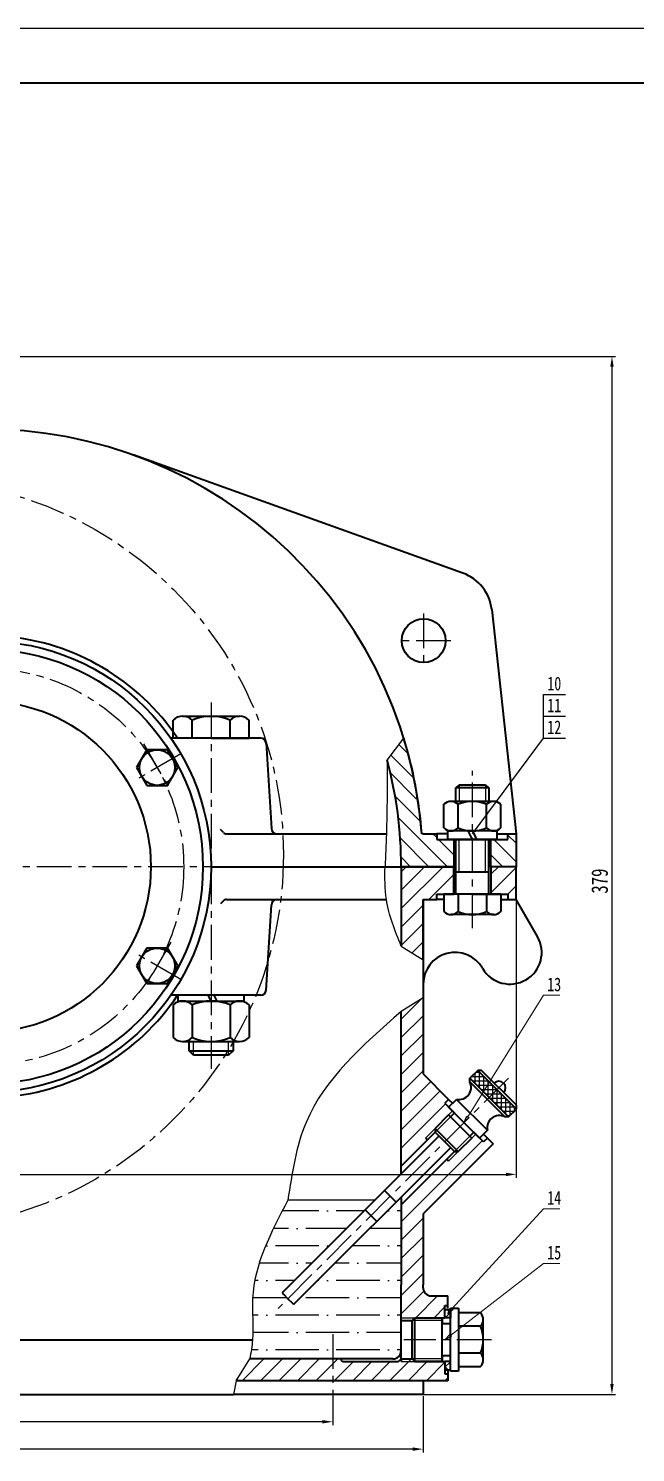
# Paper-space layout 'SW_Model_1' of a CAD drawing. Header units: millimetres. Extents: x -15 to 826, y 0 to 594.
# Drawn here: x 341.5 to 452.3, y 333.7 to 594 of the extents above; entities that cross this region are included whole.
import ezdxf

# ---------------------------------------------------------------- set-up
doc = ezdxf.new("R2010")
doc.units = ezdxf.units.MM
doc.linetypes.add('CENTER', pattern=[10.16, 6.35, -1.27, 1.27, -1.27])
for name, color, linetype in [('中心线', 1, 'CENTER'), ('剖面线', 5, 'Continuous'), ('尺寸', 179, 'Continuous'), ('文字', 179, 'Continuous'), ('标注', 179, 'Continuous'), ('细实线', 179, 'Continuous')]:
    doc.layers.add(name, color=color, linetype=linetype)
doc.layers.add('粗实线', color=179, linetype='Continuous', lineweight=35)
doc.styles.add('SLDTEXTSTYLE6', font='TXT', dxfattribs={"width": 0.75})
doc.dimstyles.new('SLDDIMSTYLE0', dxfattribs={"dimtxt": 3, "dimasz": 4.08, "dimexe": 0, "dimexo": 0.0625, "dimgap": 0.75, "dimtad": 2, "dimdec": 0, "dimlfac": 2, "dimrnd": 1e-09, "dimzin": 12, "dimdsep": 46, "dimtxsty": 'SLDTEXTSTYLE6', "dimblk1": 'NONE', "dimblk2": 'NONE', "dimsah": 1, "dimcen": 0.09, "dimadec": 0, "dimazin": 3, "dimtfac": 1, "dimtdec": 3, "dimtofl": 0, "dimtmove": 0, "dimatfit": 3, "dimldrblk": 'NONE', "dimfxl": 0, "dimfrac": 2, "dimtolj": 1, "dimtzin": 12, "dimarcsym": 0})
doc.dimstyles.new('SLDDIMSTYLE1', dxfattribs={"dimtxt": 3, "dimasz": 4.08, "dimexe": 0, "dimexo": 0.0625, "dimgap": 0.75, "dimtad": 2, "dimdec": 3, "dimlfac": 2, "dimrnd": 1e-09, "dimzin": 12, "dimdsep": 46, "dimtxsty": 'SLDTEXTSTYLE6', "dimblk1": 'NONE', "dimblk2": 'NONE', "dimsah": 1, "dimcen": 0.09, "dimadec": 0, "dimazin": 3, "dimtfac": 1, "dimtdec": 3, "dimtofl": 0, "dimtmove": 0, "dimatfit": 3, "dimldrblk": 'NONE', "dimfxl": 0, "dimfrac": 2, "dimtolj": 1, "dimtzin": 12, "dimarcsym": 0})

# ---------------------------------------------------------------- blocks, each defined once
blk = doc.blocks.new('_D_3')
at = {"layer": '尺寸'}
for p, q in [((248.04, 534.04), (448.66, 534.04)), ((448.03, 532.17), (448.03, 346.18)), ((248.04, 344.3), (448.66, 344.3))]:
    blk.add_line(p, q, dxfattribs=at)
for points in [[(447.72, 532.17), (448.34, 532.17), (448.03, 534.04)], [(447.72, 346.18), (448.34, 346.18), (448.03, 344.3)]]:
    blk.add_solid(points, dxfattribs=at)
at = {"layer": '尺寸', "insert": (444.27, 435.84), "char_height": 3, "attachment_point": 1, "rotation": 90, "style": 'SLDTEXTSTYLE6'}
blk.add_mtext('379', dxfattribs=at)
blk = doc.blocks.new('_None')
blk = doc.blocks.new('_D_6')
at = {"layer": '尺寸'}
for p, q in [((120.11, 343.99), (120.11, 338.68)), ((397.03, 343.99), (397.03, 338.68)), ((395.16, 339.3), (121.98, 339.3))]:
    blk.add_line(p, q, dxfattribs=at)
for points in [[(121.98, 339.61), (121.98, 338.99), (120.11, 339.3)], [(395.16, 339.61), (395.16, 338.99), (397.03, 339.3)]]:
    blk.add_solid(points, dxfattribs=at)
at = {"layer": '尺寸', "insert": (251.36, 343.06), "char_height": 3, "attachment_point": 1, "style": 'SLDTEXTSTYLE6'}
blk.add_mtext('553.847', dxfattribs=at)
blk = doc.blocks.new('_D_7')
at = {"layer": '尺寸'}
for p, q in [((86.61, 440.45), (86.61, 383.89)), ((430.53, 440.45), (430.53, 383.89)), ((88.48, 384.51), (428.66, 384.51))]:
    blk.add_line(p, q, dxfattribs=at)
for points in [[(88.48, 384.83), (88.48, 384.2), (86.61, 384.51)], [(428.66, 384.83), (428.66, 384.2), (430.53, 384.51)]]:
    blk.add_solid(points, dxfattribs=at)
at = {"layer": '尺寸', "insert": (251.36, 388.28), "char_height": 3, "attachment_point": 1, "style": 'SLDTEXTSTYLE6'}
blk.add_mtext('687.847', dxfattribs=at)
blk = doc.blocks.new('_D_8')
at = {"layer": '尺寸'}
for p, q in [((103.61, 343.99), (103.61, 333.68)), ((413.53, 343.99), (413.53, 333.68)), ((411.66, 334.3), (105.48, 334.3))]:
    blk.add_line(p, q, dxfattribs=at)
for points in [[(105.48, 334.61), (105.48, 333.99), (103.61, 334.3)], [(411.66, 334.61), (411.66, 333.99), (413.53, 334.3)]]:
    blk.add_solid(points, dxfattribs=at)
at = {"layer": '尺寸', "insert": (251.36, 338.06), "char_height": 3, "attachment_point": 1, "style": 'SLDTEXTSTYLE6'}
blk.add_mtext('619.847', dxfattribs=at)

psp = doc.layouts.new('SW_Model_1')

# ---------------------------------------------------------------- hatches: boundary and pattern name
at = {"layer": '剖面线'}
h = psp.add_hatch(dxfattribs=at)
h.set_pattern_fill('ANSI31', color=256, scale=0.75, angle=90, style=0)
edge = h.paths.add_edge_path(flags=0)
edge.add_line((413.30691, 446.76275), (413.53233, 446.76275))
edge.add_line((413.53233, 446.76275), (416.03233, 446.76275))
edge.add_line((416.03233, 446.76275), (416.03233, 445.76275))
edge.add_line((416.03233, 445.76275), (419.15733, 445.76275))
edge.add_line((419.15733, 445.76275), (419.15733, 440.76275))
edge.add_line((419.15733, 440.76275), (409.53233, 440.76275))
edge.add_arc((333.57058, 440.76275), 75.96175, 0, 14.8748244)
edge.add_line((406.98678, 460.26275), (410.00115, 464.26275))
edge.add_arc((333.57058, 440.76275), 79.96175, 4.3032837, 17.0910198, ccw=False)
h = psp.add_hatch(dxfattribs=at)
h.set_pattern_fill('ANSI31', color=256, scale=0.75, angle=90, style=0)
h.paths.add_polyline_path([(429.03233, 446.76275), (430.53233, 446.76275), (430.53233, 440.76275), (425.90733, 440.76275), (425.90733, 445.76275), (429.03233, 445.76275)], flags=0)
h = psp.add_hatch(dxfattribs=at)
h.set_pattern_fill('ANSI31', color=256, scale=0.75, style=0)
h.paths.add_polyline_path([(413.53233, 423.76275), (413.53233, 434.76275), (416.03233, 434.76275), (416.03233, 435.76275), (419.15733, 435.76275), (419.15733, 440.76275), (409.53233, 440.76275), (409.53233, 426.26275)], flags=0)
h = psp.add_hatch(dxfattribs=at)
h.set_pattern_fill('ANSI31', color=256, scale=0.75, style=0)
h.paths.add_polyline_path([(429.03233, 434.76275), (430.53233, 434.76275), (430.53233, 440.76275), (425.90733, 440.76275), (425.90733, 435.76275), (429.03233, 435.76275)], flags=0)
h = psp.add_hatch(dxfattribs=at)
h.set_pattern_fill('ANSI31', color=256, scale=0.75, style=0)
h.paths.add_polyline_path([(413.53233, 402.90756), (413.53233, 416.80921), (409.53233, 414.30921), (409.53233, 386.02888), (415.72903, 392.22558), (415.72903, 392.93269), (418.20391, 395.40756), (418.55746, 395.05401), (419.26457, 395.76112), (417.4968, 397.52888), (418.20391, 398.23599)], flags=0)
h = psp.add_hatch(dxfattribs=at)
h.set_pattern_fill('ANSI37', color=256, scale=0.25, angle=45, style=0)
h.paths.add_polyline_path([(422.09299, 402.12508), (429.16406, 395.05401), (430.57827, 396.46822), (423.50721, 403.53929)], flags=0)
h = psp.add_hatch(dxfattribs=at)
h.set_pattern_fill('ANSI31', color=256, scale=0.75, style=0)
edge = h.paths.add_edge_path(flags=0)
edge.add_line((426.33563, 390.10426), (425.27497, 391.16492))
edge.add_line((425.27497, 391.16492), (424.56787, 390.45782))
edge.add_line((424.56787, 390.45782), (422.8001, 392.22558))
edge.add_line((422.8001, 392.22558), (422.09299, 391.51848))
edge.add_line((422.09299, 391.51848), (422.44655, 391.16492))
edge.add_line((422.44655, 391.16492), (419.97167, 388.69005))
edge.add_line((419.97167, 388.69005), (419.26457, 388.69005))
edge.add_line((419.26457, 388.69005), (409.53233, 378.95782))
edge.add_line((409.53233, 378.95782), (409.53233, 364.301))
edge.add_line((409.53233, 364.301), (409.53233, 357.801))
edge.add_line((409.53233, 357.801), (411.53233, 357.801))
edge.add_line((411.53233, 357.801), (412.03233, 358.301))
edge.add_line((412.03233, 358.301), (417.53233, 358.301))
edge.add_line((417.53233, 358.301), (417.53233, 360.551))
edge.add_line((417.53233, 360.551), (418.03233, 360.551))
edge.add_line((418.03233, 360.551), (418.03233, 362.301))
edge.add_line((418.03233, 362.301), (415.03233, 362.301))
edge.add_arc((415.03233, 363.801), 1.5, 180, 270, ccw=False)
edge.add_line((413.53233, 363.801), (413.53233, 364.301))
edge.add_line((413.53233, 364.301), (413.53233, 377.30096))
edge.add_line((413.53233, 377.30096), (426.33563, 390.10426))
h = psp.add_hatch(dxfattribs=at)
h.set_pattern_fill('ANSI36', color=256, angle=135, style=0)
edge = h.paths.add_edge_path(flags=0)
edge.add_line((409.53233, 352.301), (409.53233, 364.301))
edge.add_line((409.53233, 364.301), (409.53233, 378.95782))
edge.add_line((409.53233, 378.95782), (409.53233, 380.37203))
edge.add_line((409.53233, 380.37203), (390.07742, 360.91712))
edge.add_arc((389.90064, 361.09389), 0.25, 225, 315, ccw=False)
edge.add_line((389.72387, 360.91712), (388.83998, 361.801))
edge.add_line((388.83998, 361.801), (387.9561, 362.68488))
edge.add_arc((388.13288, 362.86166), 0.25, 135, 225, ccw=False)
edge.add_line((387.9561, 363.03844), (404.71866, 379.801))
edge.add_line((404.71866, 379.801), (388.83998, 379.801))
edge.add_spline(control_points=[(388.83998, 379.801), (385.76185, 373.95027), (381.47642, 365.80477), (382.72774, 355.59424), (382.09057, 351.96404), (381.88644, 350.801)], knot_values=[0, 0, 0, 0, 38.243860612, 53.243860612, 60.314928424, 60.314928424, 60.314928424, 60.314928424], weights=[1, 1, 1, 1, 1, 1], degree=3, periodic=0)
edge.add_line((381.88644, 350.801), (408.03233, 350.801))
edge.add_arc((408.03233, 352.301), 1.5, 270, 360)
h = psp.add_hatch(dxfattribs=at)
h.set_pattern_fill('ANSI37', color=256, scale=0.4, angle=90, style=0)
h.paths.add_polyline_path([(417.53233, 358.301), (417.53233, 359.801), (418.53233, 359.801), (418.53233, 358.301)], flags=0)
h = psp.add_hatch(dxfattribs=at)
h.set_pattern_fill('ANSI31', color=256, scale=0.75, style=0)
edge = h.paths.add_edge_path(flags=0)
edge.add_line((418.03233, 346.801), (379.38644, 346.801))
edge.add_line((379.38644, 346.801), (381.88644, 350.801))
edge.add_line((381.88644, 350.801), (398.53233, 350.801))
edge.add_arc((399.03233, 350.801), 0.5, 180, 270)
edge.add_line((399.03233, 350.301), (409.03233, 350.301))
edge.add_line((409.03233, 350.301), (409.53233, 350.801))
edge.add_line((409.53233, 350.801), (411.53233, 350.801))
edge.add_line((411.53233, 350.801), (412.03233, 350.301))
edge.add_line((412.03233, 350.301), (417.53233, 350.301))
edge.add_line((417.53233, 350.301), (417.53233, 348.051))
edge.add_line((417.53233, 348.051), (418.03233, 348.051))
edge.add_line((418.03233, 348.051), (418.03233, 346.801))
h = psp.add_hatch(dxfattribs=at)
h.set_pattern_fill('ANSI37', color=256, scale=0.4, angle=90, style=0)
h.paths.add_polyline_path([(417.53233, 350.301), (417.53233, 348.801), (418.53233, 348.801), (418.53233, 350.301)], flags=0)
at = {"layer": '标注'}
h = psp.add_hatch(dxfattribs=at)
h.set_pattern_fill('ANSI31', color=256, scale=0.5, style=0)
h.paths.add_polyline_path([(421.5166, 395.16442), (421.87022, 394.94406), (421.03233, 393.99335)], flags=0)
h = psp.add_hatch(dxfattribs=at)
h.set_pattern_fill('ANSI31', color=256, scale=0.5, style=0)
h.paths.add_polyline_path([(418.72072, 360.11497), (419.02858, 359.8342), (418.03233, 359.051)], flags=0)
h = psp.add_hatch(dxfattribs=at)
h.set_pattern_fill('ANSI31', color=256, scale=0.5, style=0)
h.paths.add_polyline_path([(418.3931, 355.23104), (418.64821, 354.9016), (417.53233, 354.301)], flags=0)

# ---------------------------------------------------------------- linework, layer by layer
at = {"layer": '中心线'}
for p, q in [((413.63027, 487.07478), (413.63027, 477.07478)), ((418.63027, 482.07478), (408.63027, 482.07478)), ((374.82058, 470.76275), (374.82058, 403.81275)), ((369.29413, 461.38775), (360.63388, 456.38775)), ((362.464, 463.21788), (367.464, 454.55762)), ((422.53233, 429.51275), (422.53233, 458.26275)), ((379.82058, 440.76275), (287.32058, 440.76275)), ((367.464, 426.96788), (362.464, 418.30762)), ((369.29413, 420.13775), (360.63388, 425.13775)), ((429.16406, 402.12508), (387.07222, 360.03323)), ((397.03233, 355.301), (397.03233, 343.301)), ((426.03233, 354.301), (410.03233, 354.301))]:
    psp.add_line(p, q, dxfattribs=at)
for centre, radius in [((319.57067, 443.00274), 68.46175), ((333.57058, 440.76275), 36.25)]:
    psp.add_circle(centre, radius, dxfattribs=at)
at = {"layer": '剖面线'}
for p, q in [((406.98678, 460.26275), (410.00115, 464.26275)), ((413.30691, 446.76275), (413.53233, 446.76275)), ((413.53233, 446.76275), (416.03233, 446.76275)), ((416.03233, 446.76275), (416.03233, 445.76275)), ((416.03233, 445.76275), (419.15733, 445.76275)), ((419.15733, 445.76275), (419.15733, 440.76275)), ((425.90733, 440.76275), (425.90733, 445.76275)), ((425.90733, 445.76275), (429.03233, 445.76275)), ((429.03233, 445.76275), (429.03233, 446.76275)), ((429.03233, 446.76275), (430.53233, 446.76275)), ((430.53233, 446.76275), (430.53233, 440.76275)), ((419.15733, 440.76275), (409.53233, 440.76275)), ((409.53233, 440.76275), (409.53233, 426.26275)), ((419.15733, 440.76275), (409.53233, 440.76275)), ((419.15733, 435.76275), (419.15733, 440.76275)), ((430.53233, 440.76275), (425.90733, 440.76275)), ((425.90733, 440.76275), (425.90733, 435.76275)), ((430.53233, 440.76275), (425.90733, 440.76275)), ((430.53233, 434.76275), (430.53233, 440.76275)), ((413.53233, 434.76275), (416.03233, 434.76275)), ((413.53233, 423.76275), (413.53233, 434.76275)), ((416.03233, 434.76275), (416.03233, 435.76275)), ((416.03233, 435.76275), (419.15733, 435.76275)), ((425.90733, 435.76275), (429.03233, 435.76275)), ((429.03233, 435.76275), (429.03233, 434.76275)), ((429.03233, 434.76275), (430.53233, 434.76275)), ((409.53233, 426.26275), (413.53233, 423.76275)), ((413.53233, 416.80921), (409.53233, 414.30921)), ((413.53233, 402.90756), (413.53233, 416.80921)), ((409.53233, 414.30921), (409.53233, 386.02888)), ((423.50721, 403.53929), (422.09299, 402.12508)), ((430.57827, 396.46822), (423.50721, 403.53929)), ((418.20391, 398.23599), (413.53233, 402.90756)), ((422.09299, 402.12508), (429.16406, 395.05401)), ((417.4968, 397.52888), (418.20391, 398.23599)), ((419.26457, 395.76112), (417.4968, 397.52888)), ((418.55746, 395.05401), (419.26457, 395.76112)), ((429.16406, 395.05401), (430.57827, 396.46822)), ((415.72903, 392.93269), (418.20391, 395.40756)), ((418.20391, 395.40756), (418.55746, 395.05401)), ((409.53233, 386.02888), (415.72903, 392.22558)), ((415.72903, 392.22558), (415.72903, 392.93269)), ((422.44655, 391.16492), (419.97167, 388.69005)), ((422.8001, 392.22558), (422.09299, 391.51848)), ((422.09299, 391.51848), (422.44655, 391.16492)), ((424.56787, 390.45782), (422.8001, 392.22558)), ((425.27497, 391.16492), (424.56787, 390.45782)), ((426.33563, 390.10426), (425.27497, 391.16492)), ((419.26457, 388.69005), (409.53233, 378.95782)), ((413.53233, 377.30096), (426.33563, 390.10426)), ((419.97167, 388.69005), (419.26457, 388.69005)), ((409.53233, 380.37203), (390.07742, 360.91712)), ((409.53233, 378.95782), (409.53233, 380.37203)), ((387.9561, 363.03844), (404.71866, 379.801)), ((404.71866, 379.801), (388.83998, 379.801)), ((409.53233, 378.95782), (409.53233, 364.301)), ((409.53233, 364.301), (409.53233, 378.95782)), ((413.53233, 364.301), (413.53233, 377.30096)), ((388.83998, 361.801), (387.9561, 362.68488)), ((409.53233, 364.301), (409.53233, 357.801)), ((409.53233, 352.301), (409.53233, 364.301)), ((413.53233, 363.801), (413.53233, 364.301)), ((418.03233, 362.301), (415.03233, 362.301)), ((418.03233, 360.551), (418.03233, 362.301)), ((389.72387, 360.91712), (388.83998, 361.801)), ((417.53233, 358.301), (417.53233, 360.551)), ((417.53233, 360.551), (418.03233, 360.551)), ((417.53233, 359.801), (418.53233, 359.801)), ((417.53233, 358.301), (417.53233, 359.801)), ((418.53233, 359.801), (418.53233, 358.301)), ((409.53233, 357.801), (411.53233, 357.801)), ((411.53233, 357.801), (412.03233, 358.301)), ((412.03233, 358.301), (417.53233, 358.301)), ((418.53233, 358.301), (417.53233, 358.301)), ((379.38644, 346.801), (381.88644, 350.801)), ((381.88644, 350.801), (398.53233, 350.801)), ((381.88644, 350.801), (408.03233, 350.801)), ((399.03233, 350.301), (409.03233, 350.301)), ((409.03233, 350.301), (409.53233, 350.801)), ((409.53233, 350.801), (411.53233, 350.801)), ((411.53233, 350.801), (412.03233, 350.301)), ((412.03233, 350.301), (417.53233, 350.301)), ((418.53233, 350.301), (417.53233, 350.301)), ((417.53233, 350.301), (417.53233, 348.801)), ((417.53233, 350.301), (417.53233, 348.051)), ((418.53233, 348.801), (418.53233, 350.301)), ((418.03233, 346.801), (379.38644, 346.801)), ((417.53233, 348.801), (418.53233, 348.801)), ((417.53233, 348.051), (418.03233, 348.051)), ((418.03233, 348.051), (418.03233, 346.801))]:
    psp.add_line(p, q, dxfattribs=at)
for centre, radius, start, end in [((333.57058, 440.76275), 79.96175, 4.3032837, 17.0910198), ((333.57058, 440.76275), 75.96175, 0, 14.8748244), ((388.13288, 362.86166), 0.25, 135, 225), ((415.03233, 363.801), 1.5, 180, 270), ((389.90064, 361.09389), 0.25, 225, 315), ((408.03233, 352.301), 1.5, 270, 0), ((399.03233, 350.801), 0.5, 180, 270)]:
    psp.add_arc(centre, radius, start, end, dxfattribs=at)
psp.add_open_spline([(388.83998, 379.801), (385.76185, 373.95027), (381.47642, 365.80477), (382.72774, 355.59424), (382.09057, 351.96404), (381.88644, 350.801)], degree=3, knots=[0, 0, 0, 0, 38.243860612, 53.243860612, 60.314928424, 60.314928424, 60.314928424, 60.314928424], dxfattribs=at)
at = {"layer": '文字'}
psp.add_line((826, 594), (-15, 594), dxfattribs=at)
at = {"layer": '标注'}
for p, q in [((435.54233, 468.26275), (435.54733, 472.26275)), ((435.54733, 472.26275), (439.54733, 472.26275)), ((435.53733, 464.26275), (435.54233, 468.26275)), ((435.54233, 468.26275), (439.54233, 468.26275)), ((422.53233, 446.76275), (435.53733, 464.26275)), ((435.53733, 464.26275), (439.53733, 464.26275)), ((421.03233, 393.99335), (421.5166, 395.16442)), ((421.87022, 394.94406), (421.03233, 393.99335)), ((421.5166, 395.16442), (421.87022, 394.94406)), ((418.03233, 359.051), (418.72072, 360.11497)), ((419.02858, 359.8342), (418.03233, 359.051)), ((418.72072, 360.11497), (419.02858, 359.8342)), ((417.53233, 354.301), (418.3931, 355.23104)), ((418.64821, 354.9016), (417.53233, 354.301)), ((418.3931, 355.23104), (418.64821, 354.9016))]:
    psp.add_line(p, q, dxfattribs=at)
at = {"layer": '标注', "linetype": 'Continuous', "lineweight": 18}
for p, q in [((421.69341, 395.05424), (435.53233, 417.26275)), ((435.53233, 417.26275), (438.53233, 417.26275)), ((418.87465, 359.97459), (435.53233, 378.23953)), ((435.53233, 378.23953), (438.53233, 378.23953)), ((418.52066, 355.06632), (435.53233, 368.23953)), ((435.53233, 368.23953), (438.53233, 368.23953))]:
    psp.add_line(p, q, dxfattribs=at)
at = {"layer": '粗实线'}
for p, q in [((816, 584), (10, 584)), ((420.82033, 494.42725), (360.55673, 516.03312)), ((426.07353, 487.76154), (430.53233, 446.76275)), ((367.89238, 464.26275), (367.89238, 467.54531)), ((369.62443, 468.26275), (380.01674, 468.26275)), ((371.35648, 464.26275), (371.35648, 467.54531)), ((378.28468, 464.26275), (378.28468, 467.54531)), ((381.74879, 464.26275), (381.74879, 467.54531)), ((383.87935, 464.26275), (367.4721, 464.26275)), ((374.82058, 464.26275), (367.89238, 464.26275)), ((374.82058, 464.26275), (381.74879, 464.26275)), ((363.08762, 462.13775), (361.21123, 458.88775)), ((366.84039, 462.13775), (363.08762, 462.13775)), ((368.71678, 458.88775), (366.84039, 462.13775)), ((384.87752, 463.32325), (385.82058, 447.76275)), ((361.21123, 458.88775), (363.08762, 455.63775)), ((366.84039, 455.63775), (368.71678, 458.88775)), ((363.08762, 455.63775), (366.84039, 455.63775)), ((419.53233, 455.16275), (420.13233, 455.76275)), ((420.13233, 455.76275), (424.93233, 455.76275)), ((424.93233, 455.76275), (425.53233, 455.16275)), ((419.53233, 452.71275), (419.53233, 455.16275)), ((425.53233, 455.16275), (419.53233, 455.16275)), ((425.53233, 455.16275), (425.53233, 452.71275)), ((417.33618, 447.85083), (417.33618, 452.17467)), ((426.42945, 452.71275), (418.63522, 452.71275)), ((419.93426, 447.85083), (419.93426, 452.17467)), ((425.13041, 447.85083), (425.13041, 452.17467)), ((427.72849, 447.85083), (427.72849, 452.17467)), ((377.08597, 446.99736), (376.51958, 447.56376)), ((377.65237, 446.76275), (406.83082, 446.76275)), ((413.53233, 446.76275), (413.30691, 446.76275)), ((413.53233, 446.76275), (416.03233, 446.76275)), ((416.03233, 446.76275), (416.03233, 445.76275)), ((417.98233, 446.76275), (416.03233, 446.76275)), ((416.03233, 445.76275), (419.15733, 445.76275)), ((427.08233, 447.31275), (417.98233, 447.31275)), ((417.98233, 447.31275), (417.98233, 445.76275)), ((417.98233, 445.76275), (427.08233, 445.76275)), ((427.08233, 445.76275), (417.98233, 445.76275)), ((426.42945, 447.31275), (418.63522, 447.31275)), ((419.15733, 445.76275), (419.15733, 440.76275)), ((419.53233, 435.76275), (419.53233, 445.76275)), ((422.53233, 445.76275), (421.75733, 447.31275)), ((422.53233, 447.31275), (423.30733, 445.76275)), ((425.53233, 435.76275), (425.53233, 445.76275)), ((425.90733, 440.76275), (425.90733, 445.76275)), ((425.90733, 445.76275), (429.03233, 445.76275)), ((427.08233, 445.76275), (427.08233, 447.31275)), ((427.08233, 446.76275), (429.03233, 446.76275)), ((429.03233, 445.76275), (429.03233, 446.76275)), ((429.03233, 446.76275), (430.53233, 446.76275)), ((430.53233, 446.76275), (430.53233, 440.76275)), ((374.82058, 440.76275), (410.58082, 440.76275)), ((406.58082, 440.76275), (419.53233, 440.76275)), ((419.15733, 440.76275), (409.53233, 440.76275)), ((409.53233, 440.76275), (409.53233, 426.26275)), ((419.15733, 440.76275), (409.53233, 440.76275)), ((419.15733, 435.76275), (419.15733, 440.76275)), ((430.53233, 440.76275), (425.53233, 440.76275)), ((430.53233, 440.76275), (425.90733, 440.76275)), ((425.90733, 440.76275), (425.90733, 435.76275)), ((430.53233, 440.76275), (425.90733, 440.76275)), ((430.53233, 434.76275), (430.53233, 440.76275)), ((425.53233, 439.76275), (419.53233, 439.76275)), ((377.65237, 434.76275), (406.83082, 434.76275)), ((413.53233, 434.76275), (413.53233, 416.80921)), ((413.53233, 434.76275), (416.03233, 434.76275)), ((413.53233, 423.76275), (413.53233, 434.76275)), ((416.03233, 434.76275), (416.03233, 435.76275)), ((416.03233, 435.76275), (419.15733, 435.76275)), ((417.33618, 434.76275), (416.03233, 434.76275)), ((422.53233, 435.76275), (417.33618, 435.76275)), ((417.33618, 435.76275), (417.33618, 432.55083)), ((427.72849, 435.76275), (417.33618, 435.76275)), ((419.93426, 435.76275), (419.93426, 432.55083)), ((422.53233, 435.76275), (427.72849, 435.76275)), ((425.13041, 435.76275), (425.13041, 432.55083)), ((425.90733, 435.76275), (429.03233, 435.76275)), ((427.72849, 435.76275), (427.72849, 432.55083)), ((427.72849, 434.76275), (429.03233, 434.76275)), ((429.03233, 435.76275), (429.03233, 434.76275)), ((429.03233, 434.76275), (430.53233, 434.76275)), ((434.43233, 428.00775), (430.53233, 434.76275)), ((377.08597, 434.52814), (376.51958, 433.96174)), ((384.87752, 418.20225), (385.82058, 433.76275)), ((426.42945, 432.01275), (418.63522, 432.01275)), ((363.08762, 425.88775), (361.21123, 422.63775)), ((366.84039, 425.88775), (363.08762, 425.88775)), ((368.71678, 422.63775), (366.84039, 425.88775)), ((361.21123, 422.63775), (363.08762, 419.38775)), ((366.84039, 419.38775), (368.71678, 422.63775)), ((363.08762, 419.38775), (366.84039, 419.38775)), ((383.87935, 417.26275), (367.4721, 417.26275)), ((380.87058, 417.26275), (368.77058, 417.26275)), ((368.77058, 417.26275), (368.77058, 416.21275)), ((374.82058, 416.21275), (374.29558, 417.26275)), ((375.32058, 417.26275), (375.84558, 416.21275)), ((380.87058, 416.21275), (380.87058, 417.26275)), ((413.53233, 416.80921), (413.53233, 402.90756)), ((367.89238, 415.49531), (367.89238, 409.53019)), ((368.77058, 416.21275), (380.87058, 416.21275)), ((369.62443, 416.21275), (380.01674, 416.21275)), ((371.35648, 415.49531), (371.35648, 409.53019)), ((378.28468, 415.49531), (378.28468, 409.53019)), ((381.74879, 415.49531), (381.74879, 409.53019)), ((409.53233, 386.02888), (409.53233, 414.30921)), ((369.62443, 408.81275), (380.01674, 408.81275)), ((370.82058, 407.11275), (370.82058, 408.81275)), ((378.82058, 408.81275), (378.82058, 407.11275)), ((371.62058, 406.31275), (370.82058, 407.11275)), ((370.82058, 407.11275), (378.82058, 407.11275)), ((378.02058, 406.31275), (371.62058, 406.31275)), ((378.82058, 407.11275), (378.02058, 406.31275)), ((423.50721, 403.53929), (422.09299, 402.12508)), ((430.57827, 396.46822), (423.50721, 403.53929)), ((424.21431, 403.53929), (423.50721, 403.53929)), ((430.57827, 397.17533), (424.21431, 403.53929)), ((413.53233, 402.90756), (418.20391, 398.23599)), ((422.09299, 402.12508), (429.16406, 395.05401)), ((422.09299, 401.41797), (422.09299, 402.12508)), ((422.09299, 401.41797), (428.45695, 395.05401)), ((418.20391, 398.23599), (417.4968, 397.52888)), ((417.4968, 397.52888), (419.26457, 395.76112)), ((418.20391, 396.82178), (419.61812, 398.23599)), ((418.20391, 398.23599), (418.91101, 397.52888)), ((423.86076, 391.16492), (418.20391, 396.82178)), ((419.26457, 395.76112), (418.55746, 395.05401)), ((419.26457, 395.76112), (418.55746, 395.05401)), ((419.61812, 398.23599), (425.27497, 392.57914)), ((429.16406, 395.05401), (430.57827, 396.46822)), ((430.57827, 396.46822), (430.57827, 397.17533)), ((418.20391, 395.40756), (415.72903, 392.93269)), ((418.20391, 395.40756), (415.72903, 392.93269)), ((418.55746, 395.05401), (418.20391, 395.40756)), ((422.44655, 391.16492), (418.20391, 395.40756)), ((429.16406, 395.05401), (428.45695, 395.05401)), ((387.9561, 363.03844), (416.43614, 391.51848)), ((415.72903, 392.22558), (409.53233, 386.02888)), ((413.96127, 391.16492), (414.31482, 390.81137)), ((415.72903, 392.93269), (415.72903, 392.22558)), ((415.72903, 392.93269), (415.72903, 392.22558)), ((415.72903, 392.93269), (419.97167, 388.69005)), ((415.72903, 392.22558), (419.26457, 388.69005)), ((419.97167, 388.69005), (422.44655, 391.16492)), ((422.44655, 391.16492), (419.97167, 388.69005)), ((422.8001, 392.22558), (422.09299, 391.51848)), ((422.8001, 392.22558), (422.09299, 391.51848)), ((422.09299, 391.51848), (422.44655, 391.16492)), ((424.56787, 390.45782), (422.8001, 392.22558)), ((425.27497, 392.57914), (423.86076, 391.16492)), ((425.27497, 391.16492), (424.56787, 391.87203)), ((425.27497, 391.16492), (424.56787, 390.45782)), ((425.27497, 391.16492), (426.33563, 390.10426)), ((390.07742, 360.91712), (418.55746, 389.39716)), ((419.26457, 388.69005), (409.53233, 378.95782)), ((426.33563, 390.10426), (413.53233, 377.30096)), ((419.26457, 388.69005), (419.97167, 388.69005)), ((419.97167, 388.69005), (419.26457, 388.69005)), ((409.53233, 384.61467), (409.53233, 386.02888)), ((418.20391, 386.92228), (417.85035, 387.27584)), ((406.48643, 381.56877), (408.60775, 379.44745)), ((409.53233, 380.37203), (409.53233, 378.95782)), ((402.9509, 378.03323), (405.07222, 375.91191)), ((409.53233, 378.95782), (409.53233, 364.301)), ((413.53233, 377.30096), (413.53233, 364.301)), ((387.9561, 362.68488), (388.83998, 361.801)), ((409.53233, 357.801), (409.53233, 364.301)), ((409.53233, 350.801), (409.53233, 364.301)), ((409.53233, 352.301), (409.53233, 364.301)), ((413.53233, 363.801), (413.53233, 364.301)), ((415.03233, 362.301), (418.03233, 362.301)), ((418.03233, 360.551), (418.03233, 362.301)), ((389.72387, 360.91712), (388.83998, 361.801)), ((417.53233, 358.301), (417.53233, 360.551)), ((417.53233, 360.551), (418.03233, 360.551)), ((417.53233, 359.801), (418.53233, 359.801)), ((417.53233, 358.301), (417.53233, 359.801)), ((418.03233, 360.051), (418.03233, 360.551)), ((418.53233, 348.551), (418.53233, 360.051)), ((418.53233, 360.051), (420.03233, 360.051)), ((418.53233, 359.801), (418.53233, 358.301)), ((420.03233, 360.051), (420.03233, 348.551)), ((409.53233, 357.801), (411.53233, 357.801)), ((411.53233, 357.801), (412.03233, 358.301)), ((411.53233, 357.801), (412.03233, 358.301)), ((411.53233, 350.801), (411.53233, 357.801)), ((412.03233, 358.301), (417.53233, 358.301)), ((412.03233, 358.301), (417.03233, 358.301)), ((412.03233, 350.301), (412.03233, 358.301)), ((417.03233, 358.301), (417.03233, 357.251)), ((417.03233, 350.301), (417.03233, 358.301)), ((417.03233, 357.251), (418.53233, 357.251)), ((418.53233, 358.301), (417.53233, 358.301)), ((424.03233, 359.201), (420.03233, 359.201)), ((424.03233, 356.751), (420.03233, 356.751)), ((424.53233, 350.626), (424.53233, 357.976)), ((333.57058, 354.301), (382.38644, 354.301)), ((424.03233, 351.851), (420.03233, 351.851)), ((398.53233, 350.801), (381.88644, 350.801)), ((408.03233, 350.801), (381.88644, 350.801)), ((399.03233, 350.301), (409.03233, 350.301)), ((409.53233, 350.801), (409.03233, 350.301)), ((409.53233, 350.801), (411.53233, 350.801)), ((409.53233, 350.801), (409.53233, 350.301)), ((412.03233, 350.301), (411.53233, 350.801)), ((411.53233, 350.801), (412.03233, 350.301)), ((417.03233, 350.301), (412.03233, 350.301)), ((412.03233, 350.301), (417.53233, 350.301)), ((418.53233, 351.351), (417.03233, 351.351)), ((417.03233, 351.351), (417.03233, 350.301)), ((418.53233, 350.301), (417.53233, 350.301)), ((417.53233, 350.301), (417.53233, 348.801)), ((417.53233, 350.301), (417.53233, 348.051)), ((418.53233, 348.801), (418.53233, 350.301)), ((420.03233, 349.401), (424.03233, 349.401)), ((418.03233, 346.801), (379.38644, 346.801)), ((413.53233, 346.801), (413.53233, 344.301)), ((417.53233, 348.801), (418.53233, 348.801)), ((417.53233, 348.051), (418.03233, 348.051)), ((418.03233, 348.551), (418.03233, 348.051)), ((418.03233, 348.051), (418.03233, 346.801)), ((420.03233, 348.551), (418.53233, 348.551)), ((333.57058, 344.301), (378.88644, 344.301)), ((413.53233, 344.301), (378.88644, 344.301))]:
    psp.add_line(p, q, dxfattribs=at)
for centre, radius in [((413.63027, 482.07478), 4), ((333.57058, 440.76275), 41.25), ((333.57058, 440.76275), 39.75), ((333.57058, 440.76275), 30.25), ((364.964, 458.88775), 3.25), ((364.964, 422.63775), 3.25)]:
    psp.add_circle(centre, radius, dxfattribs=at)
for centre, radius, start, end in [((333.57058, 440.76275), 79.96175, 4.3032837, 93.5833217), ((418.12043, 486.89661), 8, 6.2067764, 70.2760839), ((333.57058, 440.76275), 42.25, 33.7943051, 85.2481585), ((369.62443, 465.81326), 2.44949, 45, 135), ((374.82058, 459.54095), 8.7218, 66.598161, 113.401839), ((380.01674, 465.81326), 2.44949, 45, 135), ((383.87935, 463.26275), 1, 3.4682293, 90), ((333.57058, 440.76275), 79.96175, 4.3032837, 17.0910198), ((333.57058, 440.76275), 75.96175, 0, 14.8748244), ((418.63522, 450.87563), 1.83712, 45, 135), ((422.53233, 446.1714), 6.54135, 66.598161, 113.401839), ((426.42945, 450.87563), 1.83712, 45, 135), ((386.82058, 447.76275), 1, 180, 270), ((418.63522, 449.14987), 1.83712, 225, 315), ((422.53233, 453.8541), 6.54135, 246.598161, 293.401839), ((426.42945, 449.14987), 1.83712, 225, 315), ((377.65237, 447.56376), 0.80101, 225, 270), ((377.65237, 433.96174), 0.80101, 90, 135), ((386.82058, 433.76275), 1, 90, 180), ((418.63522, 433.84987), 1.83712, 225, 315), ((422.53233, 438.5541), 6.54135, 246.598161, 293.401839), ((426.42945, 433.84987), 1.83712, 225, 315), ((429.40939, 425.10775), 5.8, 210, 30), ((419.36349, 419.30775), 5.8, 30, 180), ((333.57058, 440.76275), 42.25, 274.7518415, 326.2056949), ((383.87935, 418.26275), 1, 270, 356.5317707), ((369.62443, 413.76326), 2.44949, 45, 135), ((374.82058, 407.49095), 8.7218, 66.598161, 113.401839), ((380.01674, 413.76326), 2.44949, 45, 135), ((369.62443, 411.26224), 2.44949, 225, 315), ((374.82058, 417.53455), 8.7218, 246.598161, 293.401839), ((380.01674, 411.26224), 2.44949, 225, 315), ((420.06006, 400.4457), 2.25347, 258.6900675, 25.5599652), ((427.39629, 400.35731), 1.2, 315, 135), ((427.48468, 393.02108), 2.25347, 64.4400348, 191.3099325), ((388.13288, 362.86166), 0.25, 135, 225), ((415.03233, 363.801), 1.5, 180, 270), ((389.90064, 361.09389), 0.25, 225, 315), ((422.78171, 357.976), 1.75062, 315.5930429, 44.4069571), ((418.27983, 354.301), 6.2525, 336.9307587, 23.0692413), ((408.03233, 352.301), 1.5, 270, 0), ((422.78171, 350.626), 1.75062, 315.5930429, 44.4069571), ((399.03233, 350.801), 0.5, 180, 270)]:
    psp.add_arc(centre, radius, start, end, dxfattribs=at)
at = {"layer": '细实线'}
for p, q in [((406.98678, 460.26275), (410.00115, 464.26275)), ((420.13233, 455.76275), (420.13233, 452.71275)), ((424.93233, 455.76275), (424.93233, 452.71275)), ((420.13233, 439.76275), (420.13233, 445.76275)), ((424.93233, 439.76275), (424.93233, 445.76275)), ((409.53233, 426.26275), (413.53233, 423.76275)), ((413.53233, 416.80921), (409.53233, 414.30921)), ((371.62058, 406.31275), (371.62058, 408.81275)), ((378.02058, 406.31275), (378.02058, 408.81275)), ((418.91101, 396.11467), (418.20391, 395.40756)), ((415.72903, 392.22558), (418.55746, 395.05401)), ((415.72903, 392.93269), (413.96127, 391.16492)), ((419.26457, 388.69005), (422.09299, 391.51848)), ((423.15365, 391.87203), (422.44655, 391.16492)), ((419.97167, 388.69005), (418.20391, 386.92228)), ((390.07742, 360.91712), (409.53233, 380.37203)), ((409.53233, 380.37203), (409.53233, 378.95782)), ((387.9561, 363.03844), (404.71866, 379.801)), ((404.71866, 379.801), (388.83998, 379.801)), ((409.53233, 364.301), (409.53233, 378.95782)), ((387.9561, 362.68488), (388.83998, 361.801)), ((389.72387, 360.91712), (388.83998, 361.801)), ((409.53233, 358.301), (412.03233, 358.301)), ((417.03233, 357.801), (411.53233, 357.801)), ((379.38644, 346.801), (381.88644, 350.801)), ((409.53233, 350.301), (412.03233, 350.301)), ((417.03233, 350.801), (411.53233, 350.801)), ((379.38644, 346.801), (378.88644, 344.301))]:
    psp.add_line(p, q, dxfattribs=at)
for centre, start, end in [((388.13288, 362.86166), 135, 225), ((389.90064, 361.09389), 225, 315)]:
    psp.add_arc(centre, 0.25, start, end, dxfattribs=at)
for points, knots in [([(406.98678, 460.26275), (406.98164, 455.7615), (406.97421, 449.2581), (406.67342, 442.7625), (406.58082, 440.76275)], [0, 0, 0, 0, 27.001801555, 39.012213705, 39.012213705, 39.012213705, 39.012213705]), ([(409.53233, 426.26275), (408.39973, 429.05512), (406.50455, 433.72762), (406.55894, 438.74418), (406.58082, 440.76275)], [0, 0, 0, 0, 17.837955257, 29.848367406, 29.848367406, 29.848367406, 29.848367406]), ([(409.53233, 414.30921), (402.52008, 408.15421), (391.68532, 398.64401), (389.58203, 384.71511), (388.83998, 379.801)], [0, 0, 0, 0, 53.470699789, 82.618473577, 82.618473577, 82.618473577, 82.618473577]), ([(388.83998, 379.801), (385.76185, 373.95027), (381.47642, 365.80477), (382.72774, 355.59424), (382.09057, 351.96404), (381.88644, 350.801)], [0, 0, 0, 0, 38.243860612, 53.243860612, 60.314928424, 60.314928424, 60.314928424, 60.314928424])]:
    psp.add_open_spline(points, degree=3, knots=knots, dxfattribs=at)

# ---------------------------------------------------------------- texts
at = {"layer": '文字', "char_height": 2.5, "attachment_point": 2, "style": 'SLDTEXTSTYLE6'}
for s, insert in [('10', (437.49699, 475.50278)), ('11', (437.49199, 471.50278)), ('12', (437.48699, 467.50278)), ('13', (437.48199, 420.50278)), ('14', (437.48199, 381.47956)), ('15', (437.48199, 371.47956))]:
    psp.add_mtext(s, dxfattribs=dict(at, insert=insert))

# ---------------------------------------------------------------- dimensions: what is measured, and where the dimension line sits
at = {"layer": '尺寸'}
for base, p1, p2, angle, dimstyle, picture, middle in [((446.21983, 534.04178), (247.72922, 344.301), (247.72922, 534.04178), 90, 'SLDDIMSTYLE0', '_D_3', (446.21983, 439.17139)), ((413.53233, 336.1135), (103.60883, 344.301), (413.53233, 344.301), 0, 'SLDDIMSTYLE1', '_D_8', (258.57058, 336.1135))]:
    dim = psp.add_linear_dim(base=base, p1=p1, p2=p2, angle=angle, dimstyle=dimstyle, dxfattribs=at)
    dim.commit()
    dim.dimension.update_dxf_attribs({"geometry": picture, "text_midpoint": middle, "dimtype": 160})
for base, p1, p2, picture, middle in [((86.60883, 386.32525), (430.53233, 440.76275), (86.60883, 440.76275), '_D_7', (258.57058, 386.32525)), ((397.03233, 341.1135), (120.10883, 344.301), (397.03233, 344.301), '_D_6', (258.57058, 341.1135))]:
    dim = psp.add_linear_dim(base=base, p1=p1, p2=p2, dimstyle='SLDDIMSTYLE1', dxfattribs=at)
    dim.commit()
    dim.dimension.update_dxf_attribs({"geometry": picture, "text_midpoint": middle, "dimtype": 160})

doc.saveas('drawing.dxf')
